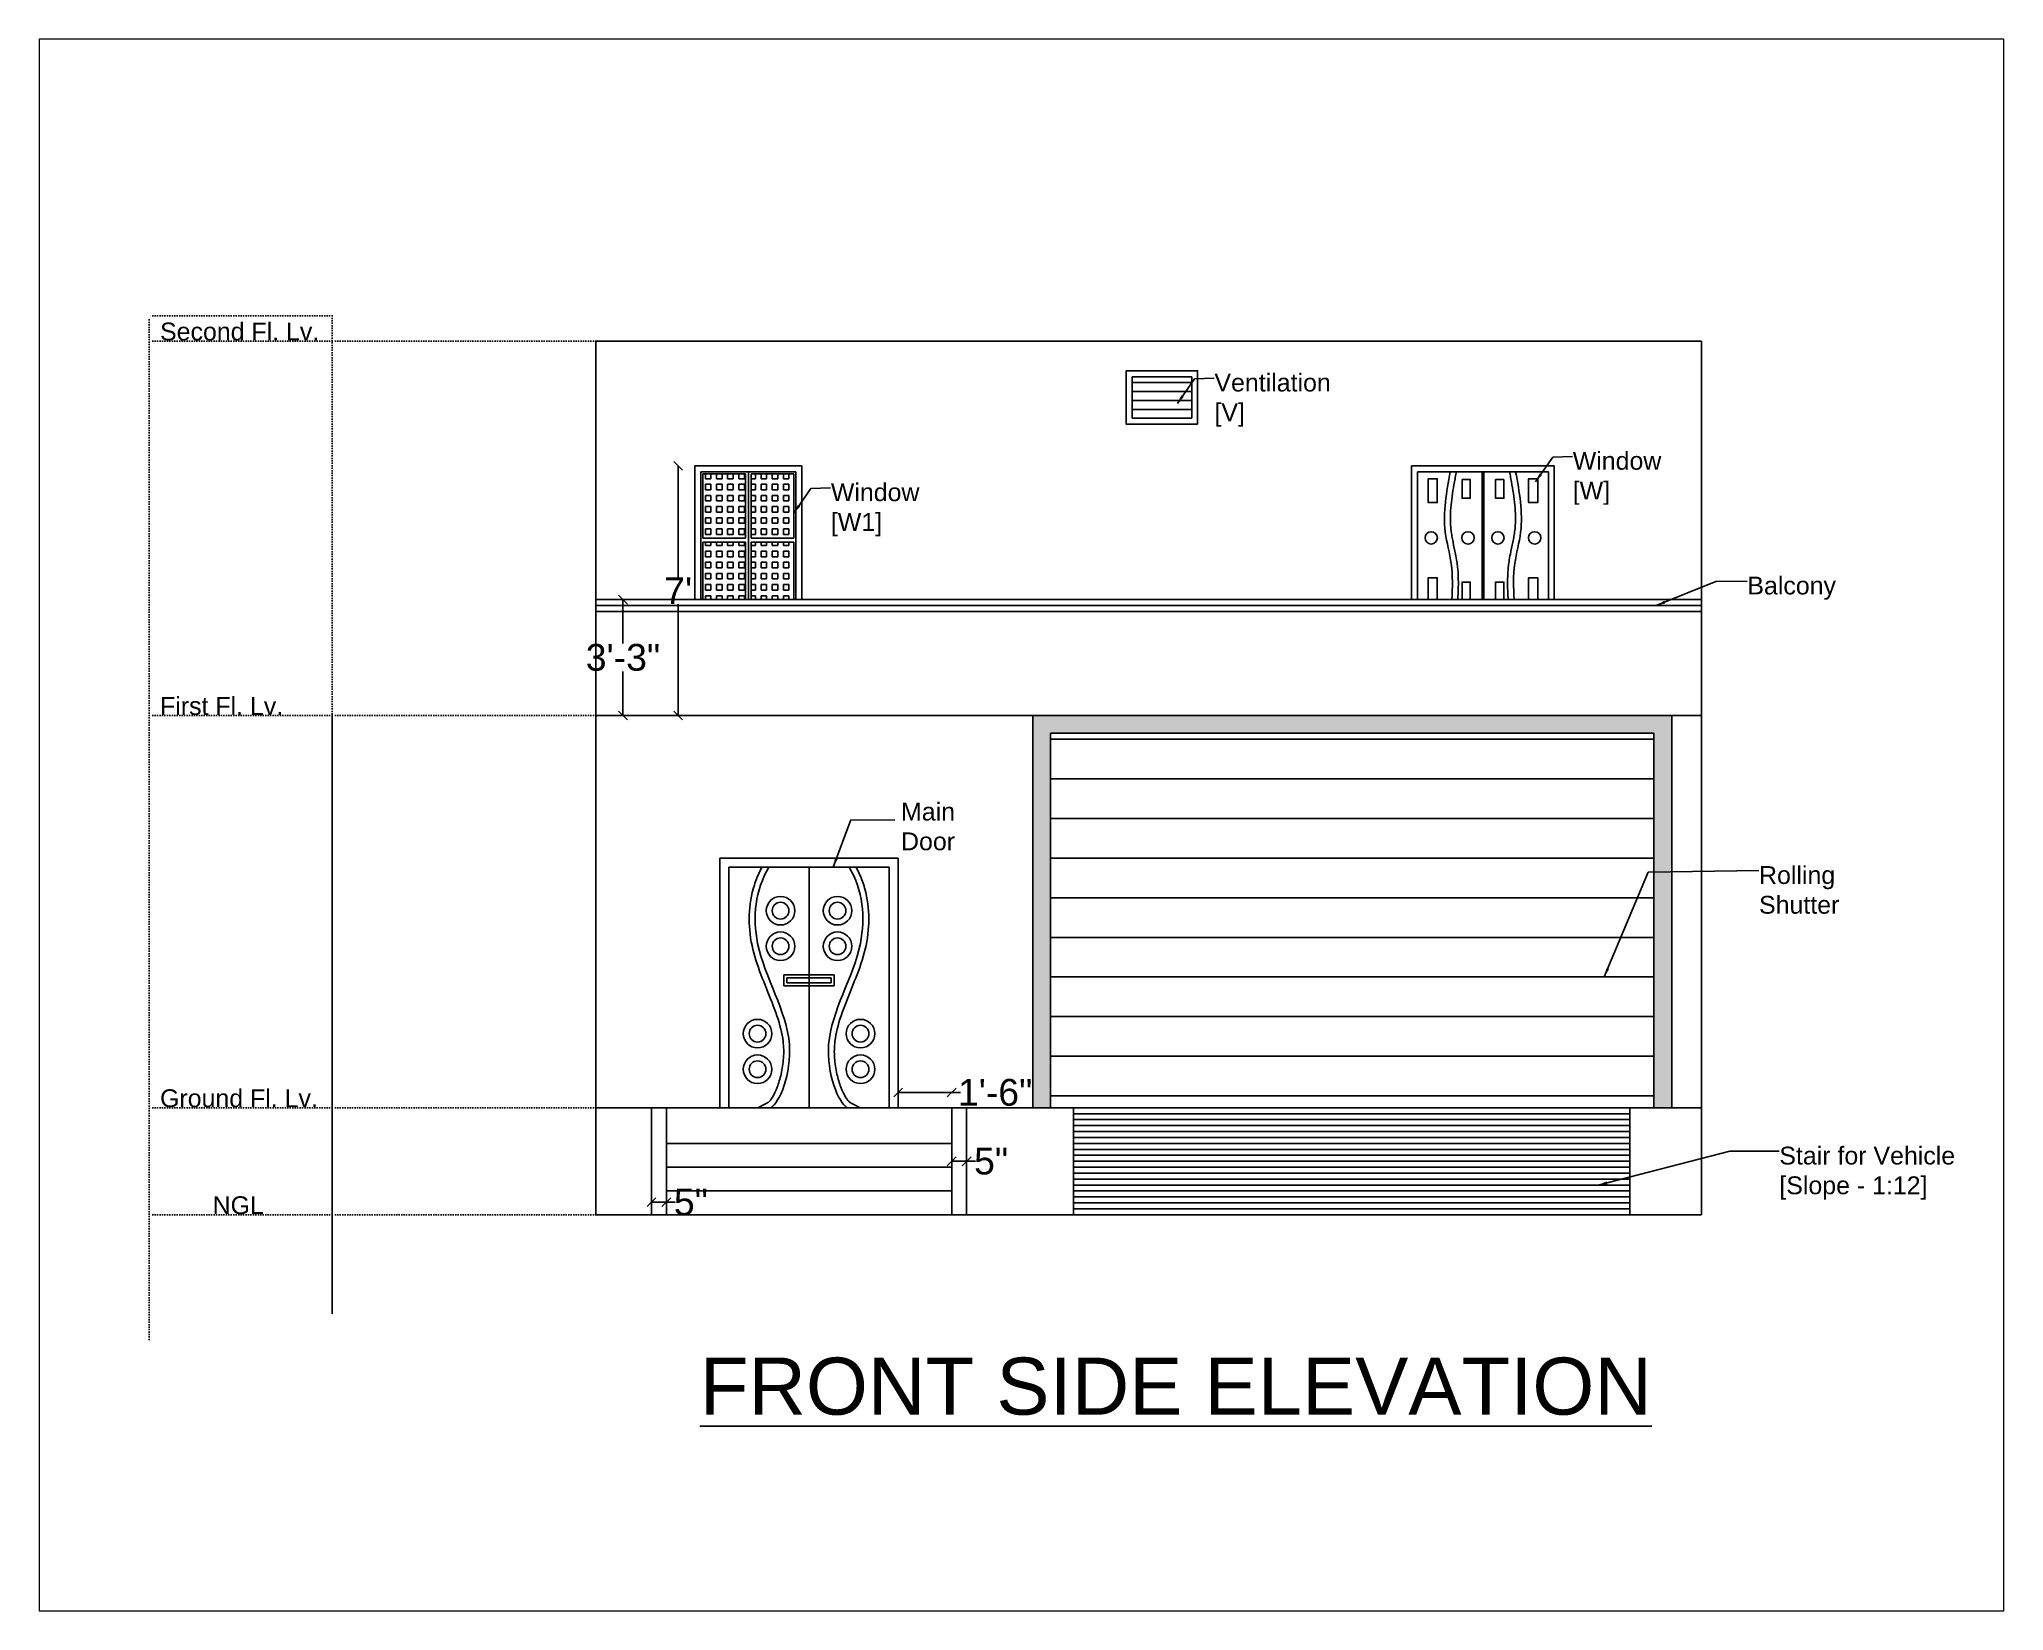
# Paper-space layout 'Elevation' of a CAD drawing. Header units: inches. Extents: x 160 to 1440, y 128 to 1152.
# The model-space entities are those that its viewports show. They can reach past a viewport. Long polylines and large blocks are cut down to what shows.
import ezdxf

# ---------------------------------------------------------------- set-up
doc = ezdxf.new("R2010")
doc.units = ezdxf.units.IN
doc.linetypes.add('ACAD_ISO07W100', pattern=[3, 0, -3])
doc.layers.add('Naming', color=45, linetype='Continuous')
doc.styles.get("Standard").update_dxf_attribs({"font": 'arial.ttf'})
doc.dimstyles.get("Standard").update_dxf_attribs({"dimtxt": 9, "dimasz": 3, "dimexe": 0.18, "dimexo": 0.0625, "dimgap": 0.09, "dimtad": 0, "dimtih": 1, "dimtoh": 1, "dimdec": 0, "dimzin": 0, "dimdsep": 46, "dimlunit": 3, "dimtxsty": 'Standard', "dimblk": 'OBLIQUE', "dimcen": 0.09, "dimse1": 1, "dimse2": 1, "dimclrd": 197, "dimadec": 0, "dimazin": 0, "dimtfac": 1, "dimtdec": 0, "dimtofl": 0, "dimtmove": 0, "dimatfit": 3, "dimfxl": 1, "dimtolj": 1, "dimtzin": 0, "dimarcsym": 0})
pattern_1 = [(0, (-123.034, 349.4682), (0, 1.875), [1.875, -1.875]), (90, (-123.034, 349.4682), (-1.875, 1e-16), [1.875, -1.875])]

# ---------------------------------------------------------------- blocks, each defined once
blk = doc.blocks.new('*U7')
blk.add_line((101.5, 0), (-101.5, 0))
blk = doc.blocks.new('*U8')
at = {"color": 0, "linetype": 'ByBlock', "lineweight": -2, "transparency": 16777216}
for p in [(0, 120), (0, 106.67), (0, 93.33), (0, 80), (0, 66.67), (0, 53.33), (0, 40), (0, 26.67), (0, 13.33), (0, 0)]:
    blk.add_blockref('*U7', p, dxfattribs=at)
blk = doc.blocks.new('*U9')
blk.add_line((-93.59, 0), (93.59, 0))
blk = doc.blocks.new('*U10')
at = {"color": 0, "linetype": 'ByBlock', "lineweight": -2, "transparency": 16777216}
for p in [(0, 36), (0, 34), (0, 32), (0, 30), (0, 28), (0, 26), (0, 24), (0, 22), (0, 20), (0, 18), (0, 16), (0, 14), (0, 12), (0, 10), (0, 8), (0, 6), (0, 4), (0, 2), (0, 0)]:
    blk.add_blockref('*U9', p, dxfattribs=at)
blk = doc.blocks.new('_Oblique')
at = {"color": 0, "linetype": 'ByBlock', "lineweight": -2}
blk.add_line((-0.5, -0.5), (0.5, 0.5), dxfattribs=at)
blk = doc.blocks.new('*D58')
at = {"color": 197, "lineweight": -2, "transparency": 16777216}
for p, q in [((4223.6, 2152.29), (4228.6, 2152.29)), ((4228.6, 2152.29), (4231.6, 2152.29))]:
    blk.add_line(p, q, dxfattribs=at)
at = {"layer": 'Defpoints', "color": 0, "transparency": 16777216}
for p in [(4228.6, 2152.29), (4223.6, 2146.29), (4228.6, 2146.29)]:
    blk.add_point(p, dxfattribs=at)
at = {"color": 197, "lineweight": -2, "transparency": 16777216, "xscale": 3, "yscale": 3, "zscale": 3, "rotation": 180}
blk.add_blockref('_Oblique', (4223.6, 2152.29), dxfattribs=at)
at = {"color": 197, "lineweight": -2, "transparency": 16777216, "xscale": 3, "yscale": 3, "zscale": 3}
blk.add_blockref('_Oblique', (4228.6, 2152.29), dxfattribs=at)
at = {"color": 0, "transparency": 16777216, "insert": (4236.86, 2152.29), "char_height": 9, "attachment_point": 5}
blk.add_mtext('\\A1;5"', dxfattribs=at)
blk = doc.blocks.new('*D59')
at = {"color": 197, "lineweight": -2, "transparency": 16777216}
for p, q in [((4205.6, 2175.43), (4223.6, 2175.43)), ((4223.6, 2175.43), (4226.6, 2175.43))]:
    blk.add_line(p, q, dxfattribs=at)
at = {"layer": 'Defpoints', "color": 0, "transparency": 16777216}
for p in [(4223.6, 2175.43), (4205.6, 2170.29), (4223.6, 2170.29)]:
    blk.add_point(p, dxfattribs=at)
at = {"color": 197, "lineweight": -2, "transparency": 16777216, "xscale": 3, "yscale": 3, "zscale": 3, "rotation": 180}
blk.add_blockref('_Oblique', (4205.6, 2175.43), dxfattribs=at)
at = {"color": 197, "lineweight": -2, "transparency": 16777216, "xscale": 3, "yscale": 3, "zscale": 3}
blk.add_blockref('_Oblique', (4223.6, 2175.43), dxfattribs=at)
at = {"color": 0, "transparency": 16777216, "insert": (4238.22, 2175.43), "char_height": 9, "attachment_point": 5}
blk.add_mtext('\\A1;1\'-6"', dxfattribs=at)
blk = doc.blocks.new('*D60')
at = {"color": 197, "lineweight": -2, "transparency": 16777216}
for p, q in [((4122.6, 2138.54), (4127.6, 2138.54)), ((4127.6, 2138.54), (4130.6, 2138.54))]:
    blk.add_line(p, q, dxfattribs=at)
at = {"layer": 'Defpoints', "color": 0, "transparency": 16777216}
for p in [(4127.6, 2138.54), (4122.6, 2134.29), (4127.6, 2134.29)]:
    blk.add_point(p, dxfattribs=at)
at = {"color": 197, "lineweight": -2, "transparency": 16777216, "xscale": 3, "yscale": 3, "zscale": 3, "rotation": 180}
blk.add_blockref('_Oblique', (4122.6, 2138.54), dxfattribs=at)
at = {"color": 197, "lineweight": -2, "transparency": 16777216, "xscale": 3, "yscale": 3, "zscale": 3}
blk.add_blockref('_Oblique', (4127.6, 2138.54), dxfattribs=at)
at = {"color": 0, "transparency": 16777216, "insert": (4135.86, 2138.54), "char_height": 9, "attachment_point": 5}
blk.add_mtext('\\A1;5"', dxfattribs=at)
blk = doc.blocks.new('*D61')
at = {"color": 197, "lineweight": -2, "transparency": 16777216}
for p, q in [((4113, 2341.29), (4113, 2326.48)), ((4113, 2302.29), (4113, 2317.1))]:
    blk.add_line(p, q, dxfattribs=at)
at = {"layer": 'Defpoints', "color": 0, "transparency": 16777216}
for p in [(4109.06, 2341.29), (4109.06, 2302.29), (4113, 2302.29)]:
    blk.add_point(p, dxfattribs=at)
at = {"color": 197, "lineweight": -2, "transparency": 16777216, "xscale": 3, "yscale": 3, "zscale": 3}
for p, rotation in [((4113, 2341.29), 90), ((4113, 2302.29), 270)]:
    blk.add_blockref('_Oblique', p, dxfattribs=dict(at, rotation=rotation))
at = {"color": 0, "transparency": 16777216, "insert": (4113, 2321.79), "char_height": 9, "attachment_point": 5}
blk.add_mtext('\\A1;3\'-3"', dxfattribs=at)
blk = doc.blocks.new('*D62')
at = {"color": 197, "lineweight": -2, "transparency": 16777216}
for p, q in [((4131.58, 2386.29), (4131.58, 2348.88)), ((4131.58, 2302.29), (4131.58, 2339.7))]:
    blk.add_line(p, q, dxfattribs=at)
at = {"layer": 'Defpoints', "color": 0, "transparency": 16777216}
for p in [(4131.58, 2386.29), (4137.18, 2386.29), (4137.37, 2302.29)]:
    blk.add_point(p, dxfattribs=at)
at = {"color": 197, "lineweight": -2, "transparency": 16777216, "xscale": 3, "yscale": 3, "zscale": 3}
for p, rotation in [((4131.58, 2386.29), 90), ((4131.58, 2302.29), 270)]:
    blk.add_blockref('_Oblique', p, dxfattribs=dict(at, rotation=rotation))
at = {"color": 0, "transparency": 16777216, "insert": (4131.58, 2344.29), "char_height": 9, "attachment_point": 5}
blk.add_mtext("\\A1;7'", dxfattribs=at)

msp = doc.modelspace()

# ---------------------------------------------------------------- hatches: boundary and pattern name
h = msp.add_hatch()
h.set_pattern_fill('SQUARE', color=256, scale=15)
h.set_pattern_definition(pattern_1)
h.paths.add_polyline_path([(4139.88, 2361.99), (4154.23, 2361.99), (4154.23, 2383.59), (4139.88, 2383.59)])
h = msp.add_hatch()
h.set_pattern_fill('SQUARE', color=256, scale=15)
h.set_pattern_definition(pattern_1)
h.paths.add_polyline_path([(4170.48, 2383.59), (4156.13, 2383.59), (4156.13, 2361.99), (4170.48, 2361.99)])
h = msp.add_hatch()
h.set_pattern_fill('SQUARE', color=256, scale=15)
h.set_pattern_definition(pattern_1)
h.paths.add_polyline_path([(4139.88, 2341.29), (4154.23, 2341.29), (4154.23, 2360.59), (4139.88, 2360.59)])
h = msp.add_hatch()
h.set_pattern_fill('SQUARE', color=256, scale=15)
h.set_pattern_definition(pattern_1)
h.paths.add_polyline_path([(4156.13, 2341.29), (4170.48, 2341.29), (4170.48, 2360.59), (4156.13, 2360.59)])
h = msp.add_hatch(color=256)
h.dxf.hatch_style = 1
h.paths.add_polyline_path([(4459.86, 2296.29), (4459.86, 2170.29), (4465.86, 2170.29), (4465.86, 2302.29), (4250.86, 2302.29), (4250.86, 2170.29), (4256.86, 2170.29), (4256.86, 2296.29)])

# ---------------------------------------------------------------- linework, layer by layer
for p, q in [((4103.86, 2302.29), (4103.86, 2428.29)), ((4103.86, 2428.29), (4475.86, 2428.29)), ((4475.86, 2428.29), (4475.86, 2302.29)), ((4304.36, 2416.29), (4284.36, 2416.29)), ((4284.36, 2416.29), (4284.36, 2402.29)), ((4284.36, 2414.29), (4304.36, 2414.29)), ((4304.36, 2402.29), (4304.36, 2416.29)), ((4284.36, 2411.29), (4304.36, 2411.29)), ((4284.36, 2408.29), (4304.36, 2408.29)), ((4284.36, 2405.29), (4304.36, 2405.29)), ((4284.36, 2402.29), (4304.36, 2402.29)), ((4137.18, 2341.29), (4137.18, 2386.29)), ((4137.18, 2386.29), (4173.18, 2386.29)), ((4173.18, 2386.29), (4173.18, 2341.29)), ((4378.36, 2341.29), (4378.36, 2386.29)), ((4378.36, 2386.29), (4426.36, 2386.29)), ((4426.36, 2386.29), (4426.36, 2341.29)), ((4139.18, 2341.29), (4139.18, 2384.29)), ((4139.18, 2384.29), (4171.18, 2384.29)), ((4154.23, 2383.59), (4139.88, 2383.59)), ((4139.88, 2361.99), (4139.88, 2383.59)), ((4154.23, 2383.59), (4154.23, 2361.99)), ((4155.18, 2341.29), (4155.18, 2384.29)), ((4156.13, 2383.59), (4170.48, 2383.59)), ((4156.13, 2383.59), (4156.13, 2361.99)), ((4170.48, 2361.99), (4170.48, 2383.59)), ((4171.18, 2361.29), (4171.18, 2384.29)), ((4380.36, 2341.29), (4380.36, 2384.29)), ((4380.36, 2384.29), (4424.36, 2384.29)), ((4402.11, 2384.29), (4402.11, 2341.29)), ((4402.61, 2384.29), (4402.61, 2341.29)), ((4424.36, 2384.29), (4424.36, 2341.29)), ((4154.23, 2361.99), (4139.88, 2361.99)), ((4154.23, 2360.59), (4139.88, 2360.59)), ((4139.88, 2360.59), (4139.88, 2341.29)), ((4154.23, 2341.29), (4154.23, 2360.59)), ((4156.13, 2361.99), (4170.48, 2361.99)), ((4156.13, 2341.29), (4156.13, 2360.59)), ((4156.13, 2360.59), (4170.48, 2360.59)), ((4170.48, 2360.59), (4170.48, 2341.29)), ((4171.18, 2361.29), (4171.18, 2341.29)), ((4103.86, 2302.29), (4103.86, 2341.29)), ((4103.86, 2341.29), (4475.86, 2341.29)), ((4475.86, 2341.29), (4475.86, 2302.29)), ((4103.86, 2339.29), (4475.86, 2339.29)), ((4103.86, 2337.29), (4475.86, 2337.29)), ((4103.86, 2302.29), (4103.86, 2134.29)), ((4475.86, 2302.29), (4103.86, 2302.29)), ((4250.86, 2170.29), (4250.86, 2302.29)), ((4465.86, 2302.29), (4465.86, 2170.29)), ((4475.86, 2302.29), (4475.86, 2134.29)), ((4459.86, 2296.29), (4256.86, 2296.29)), ((4256.86, 2170.29), (4256.86, 2296.29)), ((4459.86, 2296.29), (4459.86, 2170.29)), ((4205.6, 2254.29), (4145.6, 2254.29)), ((4145.6, 2254.29), (4145.6, 2170.29)), ((4205.6, 2254.29), (4205.6, 2170.29)), ((4148.6, 2251.29), (4148.6, 2170.29)), ((4175.6, 2251.29), (4148.6, 2251.29)), ((4202.6, 2251.29), (4175.6, 2251.29)), ((4175.6, 2251.29), (4175.6, 2170.29)), ((4202.6, 2251.29), (4202.6, 2170.29)), ((4167.17, 2214.99), (4175.6, 2214.99)), ((4167.17, 2211.3), (4167.17, 2214.99)), ((4184.02, 2214.99), (4175.6, 2214.99)), ((4184.02, 2211.3), (4184.02, 2214.99)), ((4175.6, 2211.3), (4167.17, 2211.3)), ((4168.17, 2213.99), (4175.6, 2213.99)), ((4168.17, 2212.3), (4168.17, 2213.99)), ((4175.6, 2212.3), (4168.17, 2212.3)), ((4175.6, 2213.99), (4175.6, 2212.3)), ((4183.02, 2213.99), (4175.6, 2213.99)), ((4175.6, 2212.3), (4183.02, 2212.3)), ((4175.6, 2211.3), (4184.02, 2211.3)), ((4183.02, 2212.3), (4183.02, 2213.99)), ((4475.86, 2170.29), (4103.86, 2170.29)), ((4122.6, 2170.29), (4122.6, 2134.29)), ((4127.6, 2170.29), (4127.6, 2134.29)), ((4223.6, 2170.29), (4223.6, 2134.29)), ((4228.6, 2170.29), (4228.6, 2134.29)), ((4264.6, 2134.29), (4264.6, 2170.29)), ((4451.78, 2170.29), (4451.78, 2134.29)), ((4223.6, 2158.29), (4127.6, 2158.29)), ((4223.6, 2150.29), (4127.6, 2150.29)), ((4223.6, 2142.29), (4127.6, 2142.29)), ((4475.86, 2134.29), (4103.86, 2134.29)), ((4451.78, 2134.29), (4264.6, 2134.29))]:
    msp.add_line(p, q)
for points in [[(4306.36, 2400.29), (4306.36, 2418.29), (4282.36, 2418.29), (4282.36, 2400.29)], [(4383.92, 2381.96), (4386.99, 2381.96), (4386.99, 2373.93), (4383.92, 2373.93)], [(4395.32, 2381.67), (4398.1, 2381.67), (4398.1, 2375.39), (4395.32, 2375.39)], [(4409.39, 2381.67), (4406.62, 2381.67), (4406.62, 2375.39), (4409.39, 2375.39)], [(4420.79, 2381.96), (4417.73, 2381.96), (4417.73, 2373.93), (4420.79, 2373.93)]]:
    msp.add_lwpolyline(points, close=True)
for points in [[(4386.99, 2341.29), (4386.99, 2348.66), (4383.92, 2348.66), (4383.92, 2341.29)], [(4398.1, 2341.29), (4398.1, 2347.2), (4395.32, 2347.2), (4395.32, 2341.29)], [(4406.62, 2341.29), (4406.62, 2347.2), (4409.39, 2347.2), (4409.39, 2341.29)], [(4417.73, 2341.29), (4417.73, 2348.66), (4420.79, 2348.66), (4420.79, 2341.29)]]:
    msp.add_lwpolyline(points)
for centre, radius in [((4384.95, 2362.05), 2.09), ((4397.33, 2362.05), 2.09), ((4407.39, 2362.05), 2.09), ((4419.76, 2362.05), 2.09), ((4166.01, 2236.61), 4.81), ((4185.19, 2236.61), 4.81), ((4166.01, 2236.61), 2.81), ((4185.19, 2236.61), 2.81), ((4166.01, 2224.63), 4.81), ((4185.19, 2224.63), 4.81), ((4166.01, 2224.63), 2.81), ((4185.19, 2224.63), 2.81), ((4158.27, 2195.23), 4.81), ((4158.27, 2195.23), 2.81), ((4192.92, 2195.23), 4.81), ((4192.92, 2195.23), 2.81), ((4158.27, 2183.25), 4.81), ((4192.92, 2183.25), 4.81), ((4158.27, 2183.25), 2.81), ((4192.92, 2183.25), 2.81)]:
    msp.add_circle(centre, radius)
for points, knots in [([(4391.36, 2384.29), (4390.1, 2377.49), (4388.18, 2367.07), (4392.33, 2353), (4392.12, 2345.35), (4391.87, 2341.29)], [0, 0, 0, 0, 20.36649, 31.162936, 43.269562, 43.269562, 43.269562, 43.269562]), ([(4393.39, 2384.29), (4393.37, 2384.17), (4393.35, 2384.05), (4393.32, 2383.93), (4393.32, 2383.93), (4393.32, 2383.93), (4393.32, 2383.93), (4393.2, 2383.26), (4393.08, 2382.59), (4392.71, 2380.6), (4392.48, 2379.27), (4391.86, 2375.33), (4391.54, 2372.74), (4391.4, 2369.1), (4391.4, 2368.01), (4391.48, 2366.13), (4391.54, 2365.34), (4391.71, 2363.92), (4391.8, 2363.28), (4392.03, 2361.98), (4392.15, 2361.32), (4392.56, 2359.33), (4392.87, 2357.98), (4393.31, 2355.76), (4393.46, 2354.93), (4393.69, 2353.42), (4393.77, 2352.76), (4393.91, 2351.45), (4393.96, 2350.79), (4394.07, 2348.83), (4394.09, 2347.53), (4394.05, 2344.57), (4393.97, 2342.93), (4393.87, 2341.29)], [-0.362444, -0.362444, -0.362444, -0.362444, -0.002846, -0.002846, -0.002846, 0, 0, 0, 2.003473, 2.003473, 6.01042, 6.01042, 14.024314, 14.024314, 17.479052, 17.479052, 20.032428, 20.032428, 22.100454, 22.100454, 24.168481, 24.168481, 28.304535, 28.304535, 30.765372, 30.765372, 32.655504, 32.655504, 34.545636, 34.545636, 38.325901, 38.325901, 43.149587, 43.149587, 43.149587, 43.149587]), ([(4411.32, 2384.29), (4411.35, 2384.17), (4411.37, 2384.05), (4411.39, 2383.93), (4411.39, 2383.93), (4411.39, 2383.93), (4411.39, 2383.93), (4411.51, 2383.26), (4411.64, 2382.59), (4412, 2380.6), (4412.23, 2379.27), (4412.86, 2375.33), (4413.17, 2372.74), (4413.31, 2369.1), (4413.32, 2368.01), (4413.23, 2366.13), (4413.17, 2365.34), (4413.01, 2363.92), (4412.91, 2363.28), (4412.69, 2361.98), (4412.56, 2361.32), (4412.15, 2359.33), (4411.85, 2357.98), (4411.41, 2355.76), (4411.25, 2354.93), (4411.02, 2353.42), (4410.94, 2352.76), (4410.81, 2351.45), (4410.76, 2350.79), (4410.65, 2348.83), (4410.63, 2347.53), (4410.66, 2344.57), (4410.74, 2342.93), (4410.84, 2341.29)], [-0.362444, -0.362444, -0.362444, -0.362444, -0.002846, -0.002846, -0.002846, 0, 0, 0, 2.003473, 2.003473, 6.01042, 6.01042, 14.024314, 14.024314, 17.479052, 17.479052, 20.032428, 20.032428, 22.100454, 22.100454, 24.168481, 24.168481, 28.304535, 28.304535, 30.765372, 30.765372, 32.655504, 32.655504, 34.545636, 34.545636, 38.325901, 38.325901, 43.149587, 43.149587, 43.149587, 43.149587]), ([(4413.36, 2384.29), (4414.61, 2377.49), (4416.54, 2367.07), (4412.38, 2353), (4412.6, 2345.35), (4412.84, 2341.29)], [0, 0, 0, 0, 20.36649, 31.162936, 43.269562, 43.269562, 43.269562, 43.269562]), ([(4159.79, 2251.29), (4159.56, 2250.87), (4159.34, 2250.44), (4158.36, 2248.45), (4157.72, 2246.85), (4156.16, 2241.94), (4155.61, 2238.55), (4155.38, 2231.72), (4155.7, 2228.28), (4157.14, 2221.54), (4158.23, 2218.28), (4160.63, 2211.92), (4161.95, 2208.82), (4164.34, 2202.71), (4165.4, 2199.72), (4166.45, 2195.39), (4166.71, 2194.03), (4166.99, 2191.73), (4167.05, 2190.8), (4167.09, 2188.91), (4167.07, 2187.96), (4166.88, 2185.15), (4166.59, 2183.32), (4165.84, 2180.01), (4165.38, 2178.53), (4164.38, 2175.91), (4163.84, 2174.78), (4163.03, 2173.44), (4162.76, 2173.04), (4162.27, 2172.44), (4162.05, 2172.24), (4161.85, 2172.09), (4161.81, 2172.07), (4161.79, 2172.06), (4161.79, 2172.06), (4161.79, 2172.06), (4161.79, 2172.05), (4160.65, 2171.47), (4159.51, 2170.88), (4158.37, 2170.29)], [0.964448, 0.964448, 0.964448, 0.964448, 2.157886, 2.157886, 6.473658, 6.473658, 15.105202, 15.105202, 23.736746, 23.736746, 32.36829, 32.36829, 40.999834, 40.999834, 49.631378, 49.631378, 53.646806, 53.646806, 56.440612, 56.440612, 59.234418, 59.234418, 64.82203, 64.82203, 70.011244, 70.011244, 75.200457, 75.200457, 77.976535, 77.976535, 80.752613, 80.752613, 81.899586, 81.899586, 81.899586, 82.018978, 82.018978, 82.018978, 156.866672, 156.866672, 156.866672, 156.866672]), ([(4162.1, 2251.29), (4157.51, 2243.56), (4155.19, 2222.1), (4174.49, 2193.46), (4165.65, 2171.85), (4162.73, 2170.29)], [0, 0, 0, 0, 23.478941, 54.873782, 81.899586, 81.899586, 81.899586, 81.899586]), ([(4189.1, 2251.29), (4193.69, 2243.56), (4196, 2222.1), (4176.7, 2193.46), (4185.54, 2171.85), (4188.46, 2170.29)], [0, 0, 0, 0, 23.478941, 54.873782, 81.899586, 81.899586, 81.899586, 81.899586]), ([(4191.4, 2251.29), (4191.63, 2250.87), (4191.85, 2250.44), (4192.83, 2248.45), (4193.48, 2246.85), (4195.03, 2241.94), (4195.59, 2238.55), (4195.81, 2231.72), (4195.49, 2228.28), (4194.06, 2221.54), (4192.97, 2218.28), (4190.56, 2211.92), (4189.24, 2208.82), (4186.86, 2202.71), (4185.79, 2199.72), (4184.74, 2195.39), (4184.48, 2194.03), (4184.2, 2191.73), (4184.14, 2190.8), (4184.1, 2188.91), (4184.12, 2187.96), (4184.32, 2185.15), (4184.6, 2183.32), (4185.35, 2180.01), (4185.81, 2178.53), (4186.81, 2175.91), (4187.36, 2174.78), (4188.16, 2173.44), (4188.44, 2173.04), (4188.93, 2172.44), (4189.15, 2172.24), (4189.34, 2172.09), (4189.38, 2172.07), (4189.4, 2172.06), (4189.4, 2172.06), (4189.41, 2172.06), (4189.41, 2172.05), (4190.54, 2171.47), (4191.68, 2170.88), (4192.82, 2170.29)], [0.964448, 0.964448, 0.964448, 0.964448, 2.157886, 2.157886, 6.473658, 6.473658, 15.105202, 15.105202, 23.736746, 23.736746, 32.36829, 32.36829, 40.999834, 40.999834, 49.631378, 49.631378, 53.646806, 53.646806, 56.440612, 56.440612, 59.234418, 59.234418, 64.82203, 64.82203, 70.011244, 70.011244, 75.200457, 75.200457, 77.976535, 77.976535, 80.752613, 80.752613, 81.899586, 81.899586, 81.899586, 82.018978, 82.018978, 82.018978, 156.866672, 156.866672, 156.866672, 156.866672])]:
    msp.add_open_spline(points, degree=3, knots=knots)
at = {"layer": 'Naming', "linetype": 'ACAD_ISO07W100'}
for p, q in [((4015.11, 2436.74), (3953.55, 2436.74)), ((3953.55, 2302.29), (3953.55, 2436.74)), ((4015.11, 2436.74), (4015.11, 2099.94)), ((4015.11, 2428.29), (3953.55, 2428.29)), ((4103.86, 2428.29), (4015.11, 2428.29)), ((4015.11, 2302.29), (3953.55, 2302.29)), ((3953.55, 2302.29), (3953.55, 2091.04)), ((4015.11, 2302.29), (3953.55, 2302.29)), ((4015.11, 2302.29), (4015.11, 2099.94)), ((4103.86, 2302.29), (4015.11, 2302.29)), ((4015.11, 2170.29), (3953.55, 2170.29)), ((4015.11, 2170.29), (3953.55, 2170.29)), ((4103.86, 2170.29), (4015.11, 2170.29)), ((4015.11, 2134.29), (3953.55, 2134.29)), ((4015.11, 2134.29), (3953.55, 2134.29)), ((4103.86, 2134.29), (4015.11, 2134.29))]:
    msp.add_line(p, q, dxfattribs=at)

# ---------------------------------------------------------------- block references
for name, p in [('*U8', (4358.36, 2174.31)), ('*U10', (4358.19, 2134.29))]:
    msp.add_blockref(name, p)

# ---------------------------------------------------------------- texts
at = {"char_height": 6, "attachment_point": 1}
for s, insert, width in [('\\A1;Ventilation [V]', (4312.01, 2417.32), 18), ('\\A1;Window [W]', (4432.56, 2390.99), 18), ('\\A1;Window [W1]', (4182.95, 2380.42), 18), ('\\A1;Balcony', (4491.32, 2349.02), 18), ('\\A1;Main Door', (4206.56, 2272.95), 18), ('\\A1;Rolling Shutter', (4495.25, 2251.6), 18), ('\\A1;Stair for Vehicle [Slope - 1:12]', (4502.08, 2157.2), 63.4958)]:
    msp.add_mtext(s, dxfattribs=dict(at, insert=insert, width=width))
at = {"layer": 'Naming', "linetype": 'ACAD_ISO07W100', "char_height": 6, "attachment_point": 1}
for s, insert in [('Second Fl. Lv.', (3957.24, 2434.5)), ('First Fl. Lv.', (3957.24, 2308.5)), ('Ground Fl. Lv.', (3957.24, 2176.5)), ('NGL', (3974.92, 2140.5))]:
    msp.add_mtext_dynamic_manual_height_columns(s, width=8415.7718, gutter_width=30, heights=[0], dxfattribs=dict(at, insert=insert))
at = {"layer": 'Naming', "insert": (4138.81, 2086.22), "char_height": 19.2, "attachment_point": 1}
msp.add_mtext_dynamic_manual_height_columns('{\\LFRONT SIDE ELEVATION}', width=6381.9722, gutter_width=96, heights=[0], dxfattribs=at)

# ---------------------------------------------------------------- dimensions: what is measured, and where the dimension line sits
for base, p1, p2, picture, middle in [((4131.58, 2386.29), (4137.37, 2302.29), (4137.18, 2386.29), '*D62', (4131.58, 2344.29)), ((4113, 2302.29), (4109.06, 2341.29), (4109.06, 2302.29), '*D61', (4113, 2321.79))]:
    dim = msp.add_linear_dim(base=base, p1=p1, p2=p2, angle=90, dimstyle='Standard')
    dim.commit()
    dim.dimension.update_dxf_attribs({"geometry": picture, "text_midpoint": middle})
for base, p1, p2, picture, middle in [((4223.6, 2175.43), (4205.6, 2170.29), (4223.6, 2170.29), '*D59', (4238.22, 2175.43)), ((4228.6, 2152.29), (4223.6, 2146.29), (4228.6, 2146.29), '*D58', (4236.86, 2152.29)), ((4127.6, 2138.54), (4122.6, 2134.29), (4127.6, 2134.29), '*D60', (4135.86, 2138.54))]:
    dim = msp.add_linear_dim(base=base, p1=p1, p2=p2, dimstyle='Standard')
    dim.commit()
    dim.dimension.update_dxf_attribs({"geometry": picture, "text_midpoint": middle})

# ---------------------------------------------------------------- leaders
at = {"annotation_type": 0, "has_hookline": 1, "hookline_direction": 0}
for points, text_width in [([(4299.54, 2407.28), (4305.3, 2415.58), (4311.92, 2415.82)], 38.53), ([(4420.09, 2380.95), (4425.86, 2389.25), (4432.47, 2389.49)], 29.64), ([(4170.48, 2370.39), (4176.24, 2378.68), (4182.86, 2378.92)], 29.64), ([(4460.69, 2339.29), (4480.71, 2347.41), (4491.23, 2347.52)], 29.13), ([(4183.73, 2251.29), (4189.68, 2267.23), (4204.46, 2267.04)], 17.64), ([(4443.18, 2214.31), (4457.89, 2249.61), (4495.16, 2250.1)], 26.76), ([(4441.14, 2144.29), (4485.4, 2155.7), (4501.99, 2155.7)], 58.44)]:
    msp.add_leader(points, dimstyle='Standard', override={"dimgap": 0.09, "dimtad": 0}, dxfattribs=dict(at, text_width=text_width))

psp = doc.layouts.new('Elevation')

# ---------------------------------------------------------------- viewports
at = {"layer": '0'}
psp.add_viewport(center=(800, 640), size=(1280, 1024), view_center_point=(4247.09, 2265.44), view_height=528.7711, dxfattribs=at)

doc.saveas('drawing.dxf')
